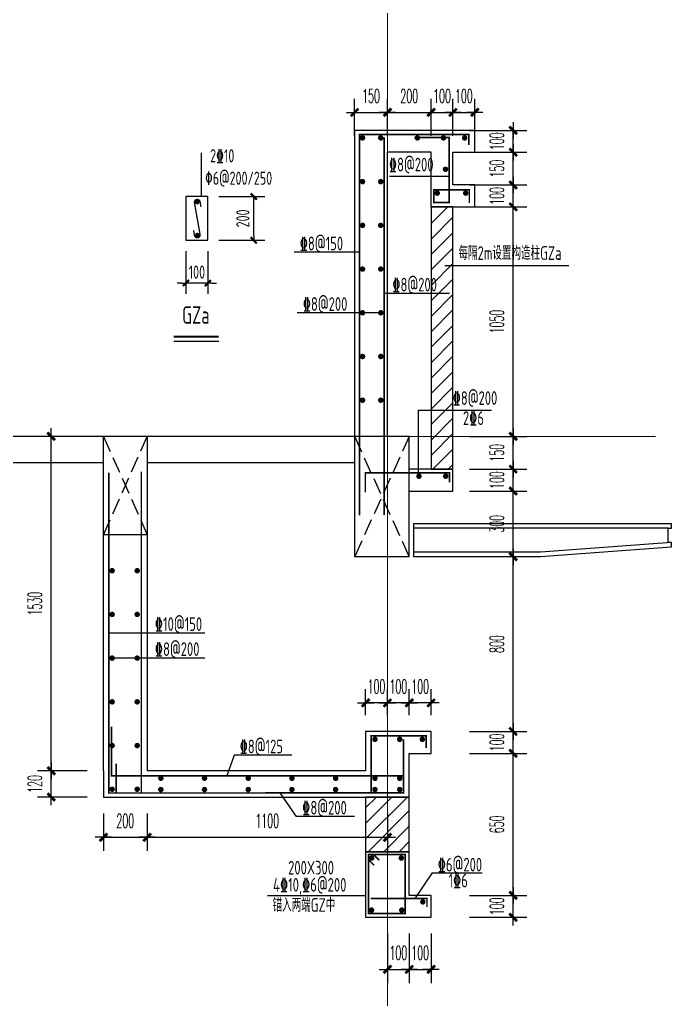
# Model space of a CAD drawing. Extents: x 169490 to 7584583, y -2399407 to 1374371.
# Drawn here: x 740965 to 743949, y 474149 to 478631 of the extents above; entities that cross this region are included whole.
import ezdxf
from ezdxf.enums import TextEntityAlignment as Align

# ---------------------------------------------------------------- set-up
doc = ezdxf.new("R2010")
doc.units = 0
doc.header["$LTSCALE"] = 100
for name, pattern in [('ACAD_ISO10W100', [18.5, 12, -3, 0.5, -3]), ('DASH', [0.35, 0.25, -0.1]), ('DIVIDE2', [15.875, 6.35, -3.175, 0, -3.175, 0, -3.175]), ('DOTE', [2.42, 2, -0.2, 0.02, -0.2])]:
    doc.linetypes.add(name, pattern=pattern)
doc.layers.get('0').update_dxf_attribs({"linetype": 'CONTINUOUS'})
doc.layers.get('DEFPOINTS').update_dxf_attribs({"linetype": 'CONTINUOUS'})
for name, color, linetype in [('10', 7, 'DIVIDE2'), ('PUB_HATCH', 8, 'CONTINUOUS'), ('S-BEAM-XRBAR', 20, 'CONTINUOUS'), ('S-DETL-LINE1', 2, 'CONTINUOUS'), ('S-DETL-RBAR', 1, 'CONTINUOUS'), ('S-DETL-TEXT', 7, 'CONTINUOUS'), ('S-SLAB-DIM', 92, 'CONTINUOUS'), ('WALL', 7, 'CONTINUOUS'), ('大样详图_文字', 60, 'CONTINUOUS'), ('尺寸标注', 3, 'CONTINUOUS'), ('立面', 73, 'CONTINUOUS')]:
    doc.layers.add(name, color=color, linetype=linetype)
doc.layers.add('DOTE', color=147, linetype='DOTE', lineweight=15)
doc.styles.add('DIM_FONT_T3', font='SIMPLEX', dxfattribs={"width": 0.494118, "bigfont": 'GBCBIG'})
doc.styles.add('TSSD_Dimension', font='Tssdeng.shx', dxfattribs={"width": 0.7, "bigfont": 'tssdchn.shx'})
doc.styles.add('TSSD_REIN', font='tssdeng.shx', dxfattribs={"width": 0.7, "bigfont": 'hztxt.shx'})
doc.dimstyles.new('DIMN100$TCH&&25', dxfattribs={"dimtxt": 63.75, "dimasz": 0.25, "dimexe": 62.5, "dimexo": 75, "dimgap": 43.125, "dimtad": 1, "dimdec": 0, "dimzin": 0, "dimdsep": 46, "dimtxsty": 'DIM_FONT_T3', "dimblk": '_DIMX', "dimcen": 0.09, "dimclrt": 7, "dimadec": 0, "dimazin": 0, "dimtfac": 1, "dimtdec": 0, "dimtix": 1, "dimtmove": 2, "dimatfit": 3, "dimldrblk": '_DIMX', "dimfxl": 10, "dimtolj": 1, "dimtzin": 0, "dimarcsym": 0})
doc.dimstyles.new('TSSD_20_100', dxfattribs={"dimtxt": 300, "dimasz": 100, "dimexe": 250, "dimexo": 250, "dimgap": 100, "dimtad": 1, "dimdec": 0, "dimlfac": 0.2, "dimzin": 0, "dimdsep": 46, "dimtxsty": 'TSSD_Dimension', "dimblk": '_TSDBK', "dimcen": 0, "dimclrt": 7, "dimadec": 0, "dimazin": 0, "dimtfac": 1, "dimtdec": 0, "dimtix": 1, "dimtmove": 2, "dimatfit": 3, "dimldrblk": '_TSDBK', "dimfxl": 1, "dimtolj": 1, "dimtzin": 0, "dimarcsym": 0})

# ---------------------------------------------------------------- blocks, each defined once
blk = doc.blocks.new('_DIMX')
blk.add_line((-150, 0), (150, 0))
at = {"const_width": 50}
blk.add_lwpolyline([(-70, -70), (70, 70)], dxfattribs=at)
blk = doc.blocks.new('*D319')
at = {"layer": 'DEFPOINTS', "color": 0, "transparency": 16777216}
for p in [(742748.8, 474524.8), (742848.8, 474524.8), (742848.8, 474286.5)]:
    blk.add_point(p, dxfattribs=at)
at = {"layer": '尺寸标注', "color": 0, "lineweight": -2, "transparency": 16777216}
for p, q in [((742748.8, 474449.8), (742748.8, 474224)), ((742848.8, 474449.8), (742848.8, 474224)), ((742748.6, 474286.5), (742748.3, 474286.5)), ((742748.8, 474286.5), (742848.8, 474286.5)), ((742849.1, 474286.5), (742849.3, 474286.5))]:
    blk.add_line(p, q, dxfattribs=at)
at = {"layer": '尺寸标注', "color": 0, "lineweight": -2, "transparency": 16777216, "xscale": 0.25, "yscale": 0.25, "zscale": 0.25}
blk.add_blockref('_DIMX', (742748.8, 474286.5), dxfattribs=at)
at = {"layer": '尺寸标注', "color": 0, "lineweight": -2, "transparency": 16777216, "xscale": 0.25, "yscale": 0.25, "zscale": 0.25, "rotation": 180}
blk.add_blockref('_DIMX', (742848.8, 474286.5), dxfattribs=at)
at = {"layer": '尺寸标注', "color": 7, "transparency": 16777216, "insert": (742798.8, 474361.5), "char_height": 63.75, "attachment_point": 5, "style": 'DIM_FONT_T3'}
blk.add_mtext('\\A1;100', dxfattribs=at)
blk = doc.blocks.new('*D320')
at = {"layer": 'DEFPOINTS', "color": 0, "transparency": 16777216}
for p in [(741548.8, 475074.7), (742648.8, 475074.7), (742648.8, 474890.5)]:
    blk.add_point(p, dxfattribs=at)
at = {"layer": '尺寸标注', "color": 0, "lineweight": -2, "transparency": 16777216}
for p, q in [((741548.8, 474999.7), (741548.8, 474828)), ((742648.8, 474999.7), (742648.8, 474828)), ((741549.1, 474890.5), (742648.6, 474890.5))]:
    blk.add_line(p, q, dxfattribs=at)
at = {"layer": '尺寸标注', "color": 0, "lineweight": -2, "transparency": 16777216, "xscale": 0.25, "yscale": 0.25, "zscale": 0.25, "rotation": 180}
blk.add_blockref('_DIMX', (741548.8, 474890.5), dxfattribs=at)
at = {"layer": '尺寸标注', "color": 0, "lineweight": -2, "transparency": 16777216, "xscale": 0.25, "yscale": 0.25, "zscale": 0.25}
blk.add_blockref('_DIMX', (742648.8, 474890.5), dxfattribs=at)
at = {"layer": '尺寸标注', "color": 7, "transparency": 16777216, "insert": (742098.8, 474965.5), "char_height": 63.75, "attachment_point": 5, "style": 'DIM_FONT_T3'}
blk.add_mtext('\\A1;1100', dxfattribs=at)
blk = doc.blocks.new('*D321')
at = {"layer": 'DEFPOINTS', "color": 0, "transparency": 16777216}
for p in [(741348.8, 475074.7), (741548.8, 475074.7), (741548.8, 474890.5)]:
    blk.add_point(p, dxfattribs=at)
at = {"layer": '尺寸标注', "color": 0, "lineweight": -2, "transparency": 16777216}
for p, q in [((741348.8, 474999.7), (741348.8, 474828)), ((741548.8, 474999.7), (741548.8, 474828)), ((741349.1, 474890.5), (741548.6, 474890.5))]:
    blk.add_line(p, q, dxfattribs=at)
at = {"layer": '尺寸标注', "color": 0, "lineweight": -2, "transparency": 16777216, "xscale": 0.25, "yscale": 0.25, "zscale": 0.25, "rotation": 180}
blk.add_blockref('_DIMX', (741348.8, 474890.5), dxfattribs=at)
at = {"layer": '尺寸标注', "color": 0, "lineweight": -2, "transparency": 16777216, "xscale": 0.25, "yscale": 0.25, "zscale": 0.25}
blk.add_blockref('_DIMX', (741548.8, 474890.5), dxfattribs=at)
at = {"layer": '尺寸标注', "color": 7, "transparency": 16777216, "insert": (741448.8, 474965.5), "char_height": 63.75, "attachment_point": 5, "style": 'DIM_FONT_T3'}
blk.add_mtext('\\A1;200', dxfattribs=at)
blk = doc.blocks.new('*D322')
at = {"layer": 'DEFPOINTS', "color": 0, "transparency": 16777216}
for p in [(741110, 475194.7), (741348.8, 475194.7), (741348.8, 475074.7)]:
    blk.add_point(p, dxfattribs=at)
at = {"layer": '尺寸标注', "color": 0, "lineweight": -2, "transparency": 16777216}
for p, q in [((741273.8, 475194.7), (741047.5, 475194.7)), ((741110, 475195), (741110, 475195.2)), ((741110, 475074.7), (741110, 475194.7)), ((741273.8, 475074.7), (741047.5, 475074.7)), ((741110, 475074.5), (741110, 475074.2))]:
    blk.add_line(p, q, dxfattribs=at)
at = {"layer": '尺寸标注', "color": 0, "lineweight": -2, "transparency": 16777216, "xscale": 0.25, "yscale": 0.25, "zscale": 0.25}
for p, rotation in [((741110, 475194.7), 270), ((741110, 475074.7), 90)]:
    blk.add_blockref('_DIMX', p, dxfattribs=dict(at, rotation=rotation))
at = {"layer": '尺寸标注', "color": 7, "transparency": 16777216, "insert": (741035, 475134.7), "char_height": 63.75, "attachment_point": 5, "rotation": 90, "style": 'DIM_FONT_T3'}
blk.add_mtext('\\A1;120', dxfattribs=at)
blk = doc.blocks.new('*D323')
at = {"layer": 'DEFPOINTS', "color": 0, "transparency": 16777216}
for p in [(742948.8, 478124.8), (743224.4, 478124.8), (742948.8, 478024.8)]:
    blk.add_point(p, dxfattribs=at)
at = {"layer": '尺寸标注', "color": 0, "lineweight": -2, "transparency": 16777216}
for p, q in [((743023.8, 478124.8), (743286.9, 478124.8)), ((743224.4, 478125), (743224.4, 478125.3)), ((743224.4, 478024.8), (743224.4, 478124.8)), ((743023.8, 478024.8), (743286.9, 478024.8)), ((743224.4, 478024.5), (743224.4, 478024.3))]:
    blk.add_line(p, q, dxfattribs=at)
at = {"layer": '尺寸标注', "color": 0, "lineweight": -2, "transparency": 16777216, "xscale": 0.25, "yscale": 0.25, "zscale": 0.25}
for p, rotation in [((743224.4, 478124.8), 270), ((743224.4, 478024.8), 90)]:
    blk.add_blockref('_DIMX', p, dxfattribs=dict(at, rotation=rotation))
at = {"layer": '尺寸标注', "color": 7, "transparency": 16777216, "insert": (743149.4, 478074.8), "char_height": 63.75, "attachment_point": 5, "rotation": 90, "style": 'DIM_FONT_T3'}
blk.add_mtext('\\A1;100', dxfattribs=at)
blk = doc.blocks.new('*D324')
at = {"layer": 'DEFPOINTS', "color": 0, "transparency": 16777216}
for p in [(742948.8, 478024.8), (743224.4, 478024.8), (742948.8, 477874.8)]:
    blk.add_point(p, dxfattribs=at)
at = {"layer": '尺寸标注', "color": 0, "lineweight": -2, "transparency": 16777216}
for p, q in [((743023.8, 478024.8), (743286.9, 478024.8)), ((743224.4, 478025), (743224.4, 478025.3)), ((743224.4, 477874.8), (743224.4, 478024.8)), ((743023.8, 477874.8), (743286.9, 477874.8)), ((743224.4, 477874.5), (743224.4, 477874.3))]:
    blk.add_line(p, q, dxfattribs=at)
at = {"layer": '尺寸标注', "color": 0, "lineweight": -2, "transparency": 16777216, "xscale": 0.25, "yscale": 0.25, "zscale": 0.25}
for p, rotation in [((743224.4, 478024.8), 270), ((743224.4, 477874.8), 90)]:
    blk.add_blockref('_DIMX', p, dxfattribs=dict(at, rotation=rotation))
at = {"layer": '尺寸标注', "color": 7, "transparency": 16777216, "insert": (743149.4, 477949.8), "char_height": 63.75, "attachment_point": 5, "rotation": 90, "style": 'DIM_FONT_T3'}
blk.add_mtext('\\A1;150', dxfattribs=at)
blk = doc.blocks.new('*D325')
at = {"layer": 'DEFPOINTS', "color": 0, "transparency": 16777216}
for p in [(742948.8, 477874.8), (743224.4, 477874.8), (742948.8, 477774.8)]:
    blk.add_point(p, dxfattribs=at)
at = {"layer": '尺寸标注', "color": 0, "lineweight": -2, "transparency": 16777216}
for p, q in [((743023.8, 477874.8), (743286.9, 477874.8)), ((743224.4, 477875), (743224.4, 477875.3)), ((743224.4, 477774.8), (743224.4, 477874.8)), ((743023.8, 477774.8), (743286.9, 477774.8)), ((743224.4, 477774.5), (743224.4, 477774.3))]:
    blk.add_line(p, q, dxfattribs=at)
at = {"layer": '尺寸标注', "color": 0, "lineweight": -2, "transparency": 16777216, "xscale": 0.25, "yscale": 0.25, "zscale": 0.25}
for p, rotation in [((743224.4, 477874.8), 270), ((743224.4, 477774.8), 90)]:
    blk.add_blockref('_DIMX', p, dxfattribs=dict(at, rotation=rotation))
at = {"layer": '尺寸标注', "color": 7, "transparency": 16777216, "insert": (743149.4, 477824.8), "char_height": 63.75, "attachment_point": 5, "rotation": 90, "style": 'DIM_FONT_T3'}
blk.add_mtext('\\A1;100', dxfattribs=at)
blk = doc.blocks.new('*D326')
at = {"layer": 'DEFPOINTS', "color": 0, "transparency": 16777216}
for p in [(742948.8, 477774.8), (743224.4, 477774.8), (742948.8, 476724.8)]:
    blk.add_point(p, dxfattribs=at)
at = {"layer": '尺寸标注', "color": 0, "lineweight": -2, "transparency": 16777216}
for p, q in [((743023.8, 477774.8), (743286.9, 477774.8)), ((743224.4, 476725), (743224.4, 477774.5)), ((743023.8, 476724.8), (743286.9, 476724.8))]:
    blk.add_line(p, q, dxfattribs=at)
at = {"layer": '尺寸标注', "color": 0, "lineweight": -2, "transparency": 16777216, "xscale": 0.25, "yscale": 0.25, "zscale": 0.25}
for p, rotation in [((743224.4, 477774.8), 90), ((743224.4, 476724.8), 270)]:
    blk.add_blockref('_DIMX', p, dxfattribs=dict(at, rotation=rotation))
at = {"layer": '尺寸标注', "color": 7, "transparency": 16777216, "insert": (743149.4, 477249.8), "char_height": 63.75, "attachment_point": 5, "rotation": 90, "style": 'DIM_FONT_T3'}
blk.add_mtext('\\A1;1050', dxfattribs=at)
blk = doc.blocks.new('*D327')
at = {"layer": 'DEFPOINTS', "color": 0, "transparency": 16777216}
for p in [(742948.8, 476724.8), (743224.4, 476724.8), (742948.8, 476574.8)]:
    blk.add_point(p, dxfattribs=at)
at = {"layer": '尺寸标注', "color": 0, "lineweight": -2, "transparency": 16777216}
for p, q in [((743023.8, 476724.8), (743286.9, 476724.8)), ((743224.4, 476725), (743224.4, 476725.3)), ((743224.4, 476574.8), (743224.4, 476724.8)), ((743023.8, 476574.8), (743286.9, 476574.8)), ((743224.4, 476574.5), (743224.4, 476574.3))]:
    blk.add_line(p, q, dxfattribs=at)
at = {"layer": '尺寸标注', "color": 0, "lineweight": -2, "transparency": 16777216, "xscale": 0.25, "yscale": 0.25, "zscale": 0.25}
for p, rotation in [((743224.4, 476724.8), 270), ((743224.4, 476574.8), 90)]:
    blk.add_blockref('_DIMX', p, dxfattribs=dict(at, rotation=rotation))
at = {"layer": '尺寸标注', "color": 7, "transparency": 16777216, "insert": (743149.4, 476649.8), "char_height": 63.75, "attachment_point": 5, "rotation": 90, "style": 'DIM_FONT_T3'}
blk.add_mtext('\\A1;150', dxfattribs=at)
blk = doc.blocks.new('*D328')
at = {"layer": 'DEFPOINTS', "color": 0, "transparency": 16777216}
for p in [(742948.8, 476174.8), (743224.4, 476174.8), (742948.8, 475374.7)]:
    blk.add_point(p, dxfattribs=at)
at = {"layer": '尺寸标注', "color": 0, "lineweight": -2, "transparency": 16777216}
for p, q in [((743023.8, 476174.8), (743286.9, 476174.8)), ((743224.4, 475375), (743224.4, 476174.5)), ((743023.8, 475374.7), (743286.9, 475374.7))]:
    blk.add_line(p, q, dxfattribs=at)
at = {"layer": '尺寸标注', "color": 0, "lineweight": -2, "transparency": 16777216, "xscale": 0.25, "yscale": 0.25, "zscale": 0.25}
for p, rotation in [((743224.4, 476174.8), 90), ((743224.4, 475374.7), 270)]:
    blk.add_blockref('_DIMX', p, dxfattribs=dict(at, rotation=rotation))
at = {"layer": '尺寸标注', "color": 7, "transparency": 16777216, "insert": (743149.4, 475774.7), "char_height": 63.75, "attachment_point": 5, "rotation": 90, "style": 'DIM_FONT_T3'}
blk.add_mtext('\\A1;800', dxfattribs=at)
blk = doc.blocks.new('*D329')
at = {"layer": 'DEFPOINTS', "color": 0, "transparency": 16777216}
for p in [(742948.8, 475374.7), (743224.4, 475374.7), (742948.8, 475274.7)]:
    blk.add_point(p, dxfattribs=at)
at = {"layer": '尺寸标注', "color": 0, "lineweight": -2, "transparency": 16777216}
for p, q in [((743023.8, 475374.7), (743286.9, 475374.7)), ((743224.4, 475375), (743224.4, 475375.2)), ((743224.4, 475274.7), (743224.4, 475374.7)), ((743023.8, 475274.7), (743286.9, 475274.7)), ((743224.4, 475274.5), (743224.4, 475274.2))]:
    blk.add_line(p, q, dxfattribs=at)
at = {"layer": '尺寸标注', "color": 0, "lineweight": -2, "transparency": 16777216, "xscale": 0.25, "yscale": 0.25, "zscale": 0.25}
for p, rotation in [((743224.4, 475374.7), 270), ((743224.4, 475274.7), 90)]:
    blk.add_blockref('_DIMX', p, dxfattribs=dict(at, rotation=rotation))
at = {"layer": '尺寸标注', "color": 7, "transparency": 16777216, "insert": (743149.4, 475324.7), "char_height": 63.75, "attachment_point": 5, "rotation": 90, "style": 'DIM_FONT_T3'}
blk.add_mtext('\\A1;100', dxfattribs=at)
blk = doc.blocks.new('*D330')
at = {"layer": 'DEFPOINTS', "color": 0, "transparency": 16777216}
for p in [(742948.8, 475274.7), (743224.4, 475274.7), (742948.8, 474624.8)]:
    blk.add_point(p, dxfattribs=at)
at = {"layer": '尺寸标注', "color": 0, "lineweight": -2, "transparency": 16777216}
for p, q in [((743023.8, 475274.7), (743286.9, 475274.7)), ((743224.4, 474625), (743224.4, 475274.5)), ((743023.8, 474624.8), (743286.9, 474624.8))]:
    blk.add_line(p, q, dxfattribs=at)
at = {"layer": '尺寸标注', "color": 0, "lineweight": -2, "transparency": 16777216, "xscale": 0.25, "yscale": 0.25, "zscale": 0.25}
for p, rotation in [((743224.4, 475274.7), 90), ((743224.4, 474624.8), 270)]:
    blk.add_blockref('_DIMX', p, dxfattribs=dict(at, rotation=rotation))
at = {"layer": '尺寸标注', "color": 7, "transparency": 16777216, "insert": (743149.4, 474949.7), "char_height": 63.75, "attachment_point": 5, "rotation": 90, "style": 'DIM_FONT_T3'}
blk.add_mtext('\\A1;650', dxfattribs=at)
blk = doc.blocks.new('*D331')
at = {"layer": 'DEFPOINTS', "color": 0, "transparency": 16777216}
for p in [(742948.8, 474624.8), (743224.4, 474624.8), (742948.8, 474524.8)]:
    blk.add_point(p, dxfattribs=at)
at = {"layer": '尺寸标注', "color": 0, "lineweight": -2, "transparency": 16777216}
for p, q in [((743023.8, 474624.8), (743286.9, 474624.8)), ((743224.4, 474625), (743224.4, 474625.3)), ((743224.4, 474524.8), (743224.4, 474624.8)), ((743023.8, 474524.8), (743286.9, 474524.8)), ((743224.4, 474524.5), (743224.4, 474524.3))]:
    blk.add_line(p, q, dxfattribs=at)
at = {"layer": '尺寸标注', "color": 0, "lineweight": -2, "transparency": 16777216, "xscale": 0.25, "yscale": 0.25, "zscale": 0.25}
for p, rotation in [((743224.4, 474624.8), 270), ((743224.4, 474524.8), 90)]:
    blk.add_blockref('_DIMX', p, dxfattribs=dict(at, rotation=rotation))
at = {"layer": '尺寸标注', "color": 7, "transparency": 16777216, "insert": (743149.4, 474574.8), "char_height": 63.75, "attachment_point": 5, "rotation": 90, "style": 'DIM_FONT_T3'}
blk.add_mtext('\\A1;100', dxfattribs=at)
blk = doc.blocks.new('*D332')
at = {"layer": 'DEFPOINTS', "color": 0, "transparency": 16777216}
for p in [(742848.8, 478206.9), (742648.8, 478024.8), (742848.8, 478024.8)]:
    blk.add_point(p, dxfattribs=at)
at = {"layer": '尺寸标注', "color": 0, "lineweight": -2, "transparency": 16777216}
for p, q in [((742648.8, 478099.8), (742648.8, 478269.4)), ((742848.8, 478099.8), (742848.8, 478269.4)), ((742649.1, 478206.9), (742848.6, 478206.9))]:
    blk.add_line(p, q, dxfattribs=at)
at = {"layer": '尺寸标注', "color": 0, "lineweight": -2, "transparency": 16777216, "xscale": 0.25, "yscale": 0.25, "zscale": 0.25, "rotation": 180}
blk.add_blockref('_DIMX', (742648.8, 478206.9), dxfattribs=at)
at = {"layer": '尺寸标注', "color": 0, "lineweight": -2, "transparency": 16777216, "xscale": 0.25, "yscale": 0.25, "zscale": 0.25}
blk.add_blockref('_DIMX', (742848.8, 478206.9), dxfattribs=at)
at = {"layer": '尺寸标注', "color": 7, "transparency": 16777216, "insert": (742748.8, 478281.9), "char_height": 63.75, "attachment_point": 5, "style": 'DIM_FONT_T3'}
blk.add_mtext('\\A1;200', dxfattribs=at)
blk = doc.blocks.new('*D538')
at = {"layer": 'DEFPOINTS', "color": 0, "transparency": 16777216}
for p in [(741110, 476724.8), (741348.8, 476724.8), (741348.8, 475194.7)]:
    blk.add_point(p, dxfattribs=at)
at = {"layer": '尺寸标注', "color": 0, "lineweight": -2, "transparency": 16777216}
for p, q in [((741273.8, 476724.8), (741047.5, 476724.8)), ((741110, 475195), (741110, 476724.5)), ((741273.8, 475194.7), (741047.5, 475194.7))]:
    blk.add_line(p, q, dxfattribs=at)
at = {"layer": '尺寸标注', "color": 0, "lineweight": -2, "transparency": 16777216, "xscale": 0.25, "yscale": 0.25, "zscale": 0.25}
for p, rotation in [((741110, 476724.8), 90), ((741110, 475194.7), 270)]:
    blk.add_blockref('_DIMX', p, dxfattribs=dict(at, rotation=rotation))
at = {"layer": '尺寸标注', "color": 7, "transparency": 16777216, "insert": (741035, 475959.7), "char_height": 63.75, "attachment_point": 5, "rotation": 90, "style": 'DIM_FONT_T3'}
blk.add_mtext('\\A1;1530', dxfattribs=at)
blk = doc.blocks.new('*D540')
at = {"layer": 'DEFPOINTS', "color": 0, "transparency": 16777216}
for p in [(742948.8, 476474.8), (743224.4, 476474.8), (742948.8, 476174.8)]:
    blk.add_point(p, dxfattribs=at)
at = {"layer": '尺寸标注', "color": 0, "lineweight": -2, "transparency": 16777216}
for p, q in [((743023.8, 476474.8), (743286.9, 476474.8)), ((743224.4, 476175), (743224.4, 476474.5)), ((743023.8, 476174.8), (743286.9, 476174.8))]:
    blk.add_line(p, q, dxfattribs=at)
at = {"layer": '尺寸标注', "color": 0, "lineweight": -2, "transparency": 16777216, "xscale": 0.25, "yscale": 0.25, "zscale": 0.25}
for p, rotation in [((743224.4, 476474.8), 90), ((743224.4, 476174.8), 270)]:
    blk.add_blockref('_DIMX', p, dxfattribs=dict(at, rotation=rotation))
at = {"layer": '尺寸标注', "color": 7, "transparency": 16777216, "insert": (743149.4, 476324.8), "char_height": 63.75, "attachment_point": 5, "rotation": 90, "style": 'DIM_FONT_T3'}
blk.add_mtext('\\A1;300', dxfattribs=at)
blk = doc.blocks.new('*D541')
at = {"layer": 'DEFPOINTS', "color": 0, "transparency": 16777216}
for p in [(742948.8, 476574.8), (743224.4, 476574.8), (742948.8, 476474.8)]:
    blk.add_point(p, dxfattribs=at)
at = {"layer": '尺寸标注', "color": 0, "lineweight": -2, "transparency": 16777216}
for p, q in [((743023.8, 476574.8), (743286.9, 476574.8)), ((743224.4, 476575), (743224.4, 476575.3)), ((743224.4, 476474.8), (743224.4, 476574.8)), ((743023.8, 476474.8), (743286.9, 476474.8)), ((743224.4, 476474.5), (743224.4, 476474.3))]:
    blk.add_line(p, q, dxfattribs=at)
at = {"layer": '尺寸标注', "color": 0, "lineweight": -2, "transparency": 16777216, "xscale": 0.25, "yscale": 0.25, "zscale": 0.25}
for p, rotation in [((743224.4, 476574.8), 270), ((743224.4, 476474.8), 90)]:
    blk.add_blockref('_DIMX', p, dxfattribs=dict(at, rotation=rotation))
at = {"layer": '尺寸标注', "color": 7, "transparency": 16777216, "insert": (743149.4, 476524.8), "char_height": 63.75, "attachment_point": 5, "rotation": 90, "style": 'DIM_FONT_T3'}
blk.add_mtext('\\A1;100', dxfattribs=at)
blk = doc.blocks.new('*D542')
at = {"layer": 'DEFPOINTS', "color": 0, "transparency": 16777216}
for p in [(742648.8, 478206.9), (742498.8, 478024.8), (742648.8, 478024.8)]:
    blk.add_point(p, dxfattribs=at)
at = {"layer": '尺寸标注', "color": 0, "lineweight": -2, "transparency": 16777216}
for p, q in [((742498.8, 478099.8), (742498.8, 478269.4)), ((742648.8, 478099.8), (742648.8, 478269.4)), ((742498.6, 478206.9), (742498.3, 478206.9)), ((742498.8, 478206.9), (742648.8, 478206.9)), ((742649.1, 478206.9), (742649.3, 478206.9))]:
    blk.add_line(p, q, dxfattribs=at)
at = {"layer": '尺寸标注', "color": 0, "lineweight": -2, "transparency": 16777216, "xscale": 0.25, "yscale": 0.25, "zscale": 0.25}
blk.add_blockref('_DIMX', (742498.8, 478206.9), dxfattribs=at)
at = {"layer": '尺寸标注', "color": 0, "lineweight": -2, "transparency": 16777216, "xscale": 0.25, "yscale": 0.25, "zscale": 0.25, "rotation": 180}
blk.add_blockref('_DIMX', (742648.8, 478206.9), dxfattribs=at)
at = {"layer": '尺寸标注', "color": 7, "transparency": 16777216, "insert": (742573.8, 478281.9), "char_height": 63.75, "attachment_point": 5, "style": 'DIM_FONT_T3'}
blk.add_mtext('\\A1;150', dxfattribs=at)
blk = doc.blocks.new('*D543')
at = {"layer": 'DEFPOINTS', "color": 0, "transparency": 16777216}
for p in [(742948.8, 478206.9), (742848.8, 478024.8), (742948.8, 478024.8)]:
    blk.add_point(p, dxfattribs=at)
at = {"layer": '尺寸标注', "color": 0, "lineweight": -2, "transparency": 16777216}
for p, q in [((742848.8, 478099.8), (742848.8, 478269.4)), ((742948.8, 478099.8), (742948.8, 478269.4)), ((742848.6, 478206.9), (742848.3, 478206.9)), ((742848.8, 478206.9), (742948.8, 478206.9)), ((742949.1, 478206.9), (742949.3, 478206.9))]:
    blk.add_line(p, q, dxfattribs=at)
at = {"layer": '尺寸标注', "color": 0, "lineweight": -2, "transparency": 16777216, "xscale": 0.25, "yscale": 0.25, "zscale": 0.25}
blk.add_blockref('_DIMX', (742848.8, 478206.9), dxfattribs=at)
at = {"layer": '尺寸标注', "color": 0, "lineweight": -2, "transparency": 16777216, "xscale": 0.25, "yscale": 0.25, "zscale": 0.25, "rotation": 180}
blk.add_blockref('_DIMX', (742948.8, 478206.9), dxfattribs=at)
at = {"layer": '尺寸标注', "color": 7, "transparency": 16777216, "insert": (742898.8, 478281.9), "char_height": 63.75, "attachment_point": 5, "style": 'DIM_FONT_T3'}
blk.add_mtext('\\A1;100', dxfattribs=at)
blk = doc.blocks.new('*D544')
at = {"layer": 'DEFPOINTS', "color": 0, "transparency": 16777216}
for p in [(743048.8, 478206.9), (742948.8, 478024.8), (743048.8, 478024.8)]:
    blk.add_point(p, dxfattribs=at)
at = {"layer": '尺寸标注', "color": 0, "lineweight": -2, "transparency": 16777216}
for p, q in [((742948.8, 478099.8), (742948.8, 478269.4)), ((743048.8, 478099.8), (743048.8, 478269.4)), ((742948.6, 478206.9), (742948.3, 478206.9)), ((742948.8, 478206.9), (743048.8, 478206.9)), ((743049.1, 478206.9), (743049.3, 478206.9))]:
    blk.add_line(p, q, dxfattribs=at)
at = {"layer": '尺寸标注', "color": 0, "lineweight": -2, "transparency": 16777216, "xscale": 0.25, "yscale": 0.25, "zscale": 0.25}
blk.add_blockref('_DIMX', (742948.8, 478206.9), dxfattribs=at)
at = {"layer": '尺寸标注', "color": 0, "lineweight": -2, "transparency": 16777216, "xscale": 0.25, "yscale": 0.25, "zscale": 0.25, "rotation": 180}
blk.add_blockref('_DIMX', (743048.8, 478206.9), dxfattribs=at)
at = {"layer": '尺寸标注', "color": 7, "transparency": 16777216, "insert": (742998.8, 478281.9), "char_height": 63.75, "attachment_point": 5, "style": 'DIM_FONT_T3'}
blk.add_mtext('\\A1;100', dxfattribs=at)
blk = doc.blocks.new('*D547')
at = {"layer": 'DEFPOINTS', "color": 0, "transparency": 16777216}
for p in [(742748.8, 475505.7), (742748.8, 475374.7), (742848.8, 475374.7)]:
    blk.add_point(p, dxfattribs=at)
at = {"layer": '尺寸标注', "color": 0, "lineweight": -2, "transparency": 16777216}
for p, q in [((742748.8, 475449.7), (742748.8, 475568.2)), ((742848.8, 475449.7), (742848.8, 475568.2)), ((742748.6, 475505.7), (742748.3, 475505.7)), ((742848.8, 475505.7), (742748.8, 475505.7)), ((742849.1, 475505.7), (742849.3, 475505.7))]:
    blk.add_line(p, q, dxfattribs=at)
at = {"layer": '尺寸标注', "color": 0, "lineweight": -2, "transparency": 16777216, "xscale": 0.25, "yscale": 0.25, "zscale": 0.25}
blk.add_blockref('_DIMX', (742748.8, 475505.7), dxfattribs=at)
at = {"layer": '尺寸标注', "color": 0, "lineweight": -2, "transparency": 16777216, "xscale": 0.25, "yscale": 0.25, "zscale": 0.25, "rotation": 180}
blk.add_blockref('_DIMX', (742848.8, 475505.7), dxfattribs=at)
at = {"layer": '尺寸标注', "color": 7, "transparency": 16777216, "insert": (742798.8, 475580.7), "char_height": 63.75, "attachment_point": 5, "style": 'DIM_FONT_T3'}
blk.add_mtext('\\A1;100', dxfattribs=at)
blk = doc.blocks.new('*D548')
at = {"layer": 'DEFPOINTS', "color": 0, "transparency": 16777216}
for p in [(742548.8, 475505.7), (742548.8, 475374.7), (742648.8, 475374.7)]:
    blk.add_point(p, dxfattribs=at)
at = {"layer": '尺寸标注', "color": 0, "lineweight": -2, "transparency": 16777216}
for p, q in [((742548.8, 475449.7), (742548.8, 475568.2)), ((742648.8, 475449.7), (742648.8, 475568.2)), ((742548.6, 475505.7), (742548.3, 475505.7)), ((742648.8, 475505.7), (742548.8, 475505.7)), ((742649.1, 475505.7), (742649.3, 475505.7))]:
    blk.add_line(p, q, dxfattribs=at)
at = {"layer": '尺寸标注', "color": 0, "lineweight": -2, "transparency": 16777216, "xscale": 0.25, "yscale": 0.25, "zscale": 0.25}
blk.add_blockref('_DIMX', (742548.8, 475505.7), dxfattribs=at)
at = {"layer": '尺寸标注', "color": 0, "lineweight": -2, "transparency": 16777216, "xscale": 0.25, "yscale": 0.25, "zscale": 0.25, "rotation": 180}
blk.add_blockref('_DIMX', (742648.8, 475505.7), dxfattribs=at)
at = {"layer": '尺寸标注', "color": 7, "transparency": 16777216, "insert": (742598.8, 475580.7), "char_height": 63.75, "attachment_point": 5, "style": 'DIM_FONT_T3'}
blk.add_mtext('\\A1;100', dxfattribs=at)
blk = doc.blocks.new('*D549')
at = {"layer": 'DEFPOINTS', "color": 0, "transparency": 16777216}
for p in [(742648.8, 475505.7), (742648.8, 475374.7), (742748.8, 475374.7)]:
    blk.add_point(p, dxfattribs=at)
at = {"layer": '尺寸标注', "color": 0, "lineweight": -2, "transparency": 16777216}
for p, q in [((742648.8, 475449.7), (742648.8, 475568.2)), ((742748.8, 475449.7), (742748.8, 475568.2)), ((742648.6, 475505.7), (742648.3, 475505.7)), ((742748.8, 475505.7), (742648.8, 475505.7)), ((742749.1, 475505.7), (742749.3, 475505.7))]:
    blk.add_line(p, q, dxfattribs=at)
at = {"layer": '尺寸标注', "color": 0, "lineweight": -2, "transparency": 16777216, "xscale": 0.25, "yscale": 0.25, "zscale": 0.25}
blk.add_blockref('_DIMX', (742648.8, 475505.7), dxfattribs=at)
at = {"layer": '尺寸标注', "color": 0, "lineweight": -2, "transparency": 16777216, "xscale": 0.25, "yscale": 0.25, "zscale": 0.25, "rotation": 180}
blk.add_blockref('_DIMX', (742748.8, 475505.7), dxfattribs=at)
at = {"layer": '尺寸标注', "color": 7, "transparency": 16777216, "insert": (742698.8, 475580.7), "char_height": 63.75, "attachment_point": 5, "style": 'DIM_FONT_T3'}
blk.add_mtext('\\A1;100', dxfattribs=at)
blk = doc.blocks.new('*D550')
at = {"layer": 'DEFPOINTS', "color": 0, "transparency": 16777216}
for p in [(742648.8, 474524.8), (742748.8, 474524.8), (742748.8, 474286.5)]:
    blk.add_point(p, dxfattribs=at)
at = {"layer": '尺寸标注', "color": 0, "lineweight": -2, "transparency": 16777216}
for p, q in [((742648.8, 474449.8), (742648.8, 474224)), ((742748.8, 474449.8), (742748.8, 474224)), ((742648.6, 474286.5), (742648.3, 474286.5)), ((742648.8, 474286.5), (742748.8, 474286.5)), ((742749.1, 474286.5), (742749.3, 474286.5))]:
    blk.add_line(p, q, dxfattribs=at)
at = {"layer": '尺寸标注', "color": 0, "lineweight": -2, "transparency": 16777216, "xscale": 0.25, "yscale": 0.25, "zscale": 0.25}
blk.add_blockref('_DIMX', (742648.8, 474286.5), dxfattribs=at)
at = {"layer": '尺寸标注', "color": 0, "lineweight": -2, "transparency": 16777216, "xscale": 0.25, "yscale": 0.25, "zscale": 0.25, "rotation": 180}
blk.add_blockref('_DIMX', (742748.8, 474286.5), dxfattribs=at)
at = {"layer": '尺寸标注', "color": 7, "transparency": 16777216, "insert": (742698.8, 474361.5), "char_height": 63.75, "attachment_point": 5, "style": 'DIM_FONT_T3'}
blk.add_mtext('\\A1;100', dxfattribs=at)
blk = doc.blocks.new('gghhhh')
at = {"layer": 'S-DETL-RBAR', "const_width": 7.5}
blk.add_lwpolyline([(5811284.9, -2287289.6), (5811452.4, -2287289.6), (5811452.4, -2287559.4), (5811284.9, -2287559.4)], close=True, dxfattribs=at)
at = {"layer": 'S-DETL-RBAR', "const_width": 12.5}
for points in [[(5811293.2, -2287305.4, 1), (5811305.7, -2287305.4, 1)], [(5811428.8, -2287305.4, 1), (5811441.3, -2287305.4, 1)], [(5811527.3, -2287505.9, 1), (5811539.8, -2287505.9, 1)], [(5811292.7, -2287543.4, 1), (5811305.2, -2287543.4, 1)], [(5811430.9, -2287543.4, 1), (5811443.4, -2287543.4, 1)]]:
    blk.add_lwpolyline(points, format="xyb", close=True, dxfattribs=at)
at = {"layer": 'S-DETL-RBAR', "const_width": 7.5}
for points in [[(5811333.8, -2287315.6), (5811307.9, -2287289.6)], [(5811284.9, -2287312.6), (5811310.9, -2287338.6)], [(5811552.7, -2287529.3), (5811552.7, -2287490.4), (5811295.3, -2287490.4)]]:
    blk.add_lwpolyline(points, dxfattribs=at)
at = {"layer": 'S-DETL-TEXT'}
for p, q in [((5811575.7, -2287372.9), (5811497.1, -2287490.4)), ((5811575.7, -2287372.9), (5811805, -2287372.9)), ((5810822.9, -2287476.9), (5811220.6, -2287476.9)), ((5810822.9, -2287476.9), (5811271.5, -2287476.9))]:
    blk.add_line(p, q, dxfattribs=at)
at = {"layer": 'S-DETL-TEXT', "style": 'TSSD_REIN', "width": 0.7}
for s, p in [('%%1326@200', (5811601.9, -2287366.6, 3.7)), ('200X300', (5810917, -2287380.5, 3.7)), ('4%%13210,%%1326@200', (5810848.2, -2287458.9, 3.7)), ('1%%1326', (5811651.2, -2287439.4, 3.7)), ('锚入两端GZ中', (5810845.6, -2287551.2))]:
    blk.add_text(s, height=62.5, dxfattribs=at).set_placement(p)
blk = doc.blocks.new('_TSDBK')
blk.add_line((-1, 0), (0, 0))
at = {"const_width": 0.5}
blk.add_lwpolyline([(-0.7, -0.7), (0.7, 0.7)], dxfattribs=at)
blk = doc.blocks.new('*D3975')
at = {"layer": 'DEFPOINTS', "color": 0, "transparency": 16777216}
for p in [(2763500, 740316), (2764551, 740316), (2763500, 739316)]:
    blk.add_point(p, dxfattribs=at)
at = {"layer": 'S-SLAB-DIM', "color": 0, "lineweight": -2, "transparency": 16777216}
for p, q in [((2763750, 740316), (2764801, 740316)), ((2764551, 739416), (2764551, 740216)), ((2763750, 739316), (2764801, 739316))]:
    blk.add_line(p, q, dxfattribs=at)
at = {"layer": 'S-SLAB-DIM', "color": 0, "lineweight": -2, "transparency": 16777216, "xscale": 100, "yscale": 100, "zscale": 100}
for p, rotation in [((2764551, 740316), 90), ((2764551, 739316), 270)]:
    blk.add_blockref('_TSDBK', p, dxfattribs=dict(at, rotation=rotation))
at = {"layer": 'S-SLAB-DIM', "color": 7, "transparency": 16777216, "insert": (2764301, 739816), "char_height": 300, "attachment_point": 5, "rotation": 90, "style": 'TSSD_Dimension'}
blk.add_mtext('\\A1;200', dxfattribs=at)
blk = doc.blocks.new('*D3976')
at = {"layer": 'DEFPOINTS', "color": 0, "transparency": 16777216}
for p in [(2763000, 739316), (2763500, 739316), (2763000, 738338)]:
    blk.add_point(p, dxfattribs=at)
at = {"layer": 'S-SLAB-DIM', "color": 0, "lineweight": -2, "transparency": 16777216}
for p, q in [((2763000, 739066), (2763000, 738088)), ((2763500, 739066), (2763500, 738088)), ((2762900, 738338), (2762800, 738338)), ((2763500, 738338), (2763000, 738338)), ((2763600, 738338), (2763700, 738338))]:
    blk.add_line(p, q, dxfattribs=at)
at = {"layer": 'S-SLAB-DIM', "color": 0, "lineweight": -2, "transparency": 16777216, "xscale": 100, "yscale": 100, "zscale": 100}
blk.add_blockref('_TSDBK', (2763000, 738338), dxfattribs=at)
at = {"layer": 'S-SLAB-DIM', "color": 0, "lineweight": -2, "transparency": 16777216, "xscale": 100, "yscale": 100, "zscale": 100, "rotation": 180}
blk.add_blockref('_TSDBK', (2763500, 738338), dxfattribs=at)
at = {"layer": 'S-SLAB-DIM', "color": 7, "transparency": 16777216, "insert": (2763250, 738588), "char_height": 300, "attachment_point": 5, "style": 'TSSD_Dimension'}
blk.add_mtext('\\A1;100', dxfattribs=at)
blk = doc.blocks.new('BW-3345082', base_point=(2762717.9, 737011.7, 0))
at = {"layer": 'S-BEAM-XRBAR', "const_width": 30}
blk.add_lwpolyline([(2763172.5, 739546), (2763193.4, 739427.8, 0.9998467), (2763321.4, 739450.4), (2763193.4, 740175.2, -1.0001533), (2763321.4, 740197.8), (2763342.3, 740079.6)], format="xyb", dxfattribs=at)
at = {"layer": 'S-BEAM-XRBAR', "const_width": 50}
for points in [[(2763232.4, 740186.5, 1), (2763282.4, 740186.5, 1)], [(2763232.4, 739439.1, 1), (2763282.4, 739439.1, 1)]]:
    blk.add_lwpolyline(points, format="xyb", close=True, dxfattribs=at)
at = {"layer": 'S-DETL-LINE1'}
blk.add_lwpolyline([(2763499.5, 740316.5), (2762999.5, 740316.5), (2762999.5, 739316.5), (2763499.5, 739316.5)], close=True, dxfattribs=at)
at = {"layer": 'S-DETL-TEXT'}
blk.add_line((2762717.9, 737011.7), (2763748.5, 737011.7), dxfattribs=at)
at = {"layer": 'S-DETL-TEXT', "const_width": 50}
blk.add_lwpolyline([(2762717.9, 737111.7), (2763748.5, 737111.7)], dxfattribs=at)
at = {"layer": '大样详图_文字'}
blk.add_lwpolyline([(2763358, 740316.5), (2763358, 741314.4)], dxfattribs=at)
at = {"layer": 'S-DETL-TEXT', "style": 'TSSD_REIN', "width": 0.7}
blk.add_text('GZa', height=400, dxfattribs=at).set_placement((2763225.5, 737286.7), align=Align.BOTTOM_CENTER)
at = {"layer": '大样详图_文字', "style": 'TSSD_REIN', "width": 0.7}
blk.add_text('2%%13210', height=300, dxfattribs=at).set_placement((2764107.1, 741009.4), align=Align.BOTTOM_RIGHT)
blk.add_text('%%1306@200/250', height=300, dxfattribs=at).set_placement((2763434.3, 740586.3))
at = {"layer": 'S-SLAB-DIM'}
for base, p2, angle, picture, middle in [((2764551.2, 740316.5), (2763499.5, 740316.5), 90, '*D3975', (2764301.2, 739816.5)), ((2762999.5, 738338.5), (2762999.5, 739316.5), 180, '*D3976', (2763249.5, 738588.5))]:
    dim = blk.add_linear_dim(base=base, p1=(2763499.5, 739316.5), p2=p2, angle=angle, dimstyle='TSSD_20_100', dxfattribs=at)
    dim.commit()
    dim.dimension.update_dxf_attribs({"geometry": picture, "text_midpoint": middle})

msp = doc.modelspace()

# ---------------------------------------------------------------- hatches: boundary and pattern name
at = {"layer": 'PUB_HATCH'}
h = msp.add_hatch(dxfattribs=at)
h.set_pattern_fill('普通砖', color=256, scale=20, style=0)
h.set_pattern_definition([(45, (-540330.35, -154730.44), (-35.3553532, 35.3553532), [])])
h.paths.add_polyline_path([(742848.8, 476574.8), (742948.8, 476574.8), (742948.8, 477774.8), (742848.8, 477774.8)])
h = msp.add_hatch(dxfattribs=at)
h.set_pattern_fill('普通砖', color=256, scale=20, style=0)
h.set_pattern_definition([(45, (-570078.66, -146334.774), (-35.3553532, 35.3553532), [])])
h.paths.add_polyline_path([(742548.8, 474824.8), (742748.8, 474824.8), (742748.8, 475074.7), (742548.8, 475074.7)])

# ---------------------------------------------------------------- linework, layer by layer
at = {"layer": '10', "ltscale": 10}
for p, q in [((742848.8, 477774.8), (742848.8, 477995.5)), ((742931.6, 477913.6), (742658.5, 477913.6)), ((742790.4, 476558), (742790.4, 476845.3)), ((742790.4, 476845.3), (743125, 476845.3))]:
    msp.add_line(p, q, dxfattribs=at)
at = {"layer": 'DOTE', "linetype": 'ACAD_ISO10W100', "ltscale": 100}
for p, q in [((742648.8, 483324.8), (742648.8, 471224.8)), ((739207, 476724.8), (743876, 476724.8))]:
    msp.add_line(p, q, dxfattribs=at)
at = {"layer": 'S-DETL-RBAR', "const_width": 7.5}
for points in [[(742521, 476363.7), (742521, 478105.7), (743021.4, 478105.7), (743021.4, 478057.1)], [(742633.5, 478093.5), (742633.5, 476365.3)], [(743023.8, 477791.8), (743023.8, 477852.6), (742861.6, 477852.6), (742861.6, 477794.5), (742931.6, 477794.5), (742931.6, 478091.6), (742771.5, 478091.6)], [(741373, 476558.7), (741373, 475093.2), (741522.3, 475093.2), (741522.3, 476562.8)], [(742932.5, 476513.9), (742932.5, 476558), (742547.7, 476558), (742547.7, 476468.6)], [(742825.7, 475299.8), (742825.7, 475354.1), (742574.2, 475354.1), (742574.2, 475093.4), (742722.7, 475093.4), (742722.7, 475172.2), (741394.8, 475172.2), (741385.6, 475172.2), (741385.6, 475397.3)], [(742722.7, 475338.2), (742722.7, 475093.4), (741406.8, 475093.2), (741406.8, 475227.6)]]:
    msp.add_lwpolyline(points, dxfattribs=at)
at = {"layer": 'S-DETL-RBAR', "const_width": 12.5}
for points in [[(742528.6, 478090.2, 1), (742541.1, 478090.2, 1)], [(742612, 478090.2, 1), (742624.5, 478090.2, 1)], [(742779.9, 478090.2, 1), (742792.4, 478090.2, 1)], [(742898.9, 478090.2, 1), (742911.4, 478090.2, 1)], [(742996.3, 478090.2, 1), (743008.8, 478090.2, 1)], [(742908.4, 477946.9, 1), (742920.9, 477946.9, 1)], [(742528.6, 477890.2, 1), (742541.1, 477890.2, 1)], [(742612, 477890.2, 1), (742624.5, 477890.2, 1)], [(742870.7, 477837.5, 1), (742883.2, 477837.5, 1)], [(743001, 477837.7, 1), (743013.5, 477837.7, 1)], [(742528.6, 477690.2, 1), (742541.1, 477690.2, 1)], [(742612, 477690.2, 1), (742624.5, 477690.2, 1)], [(742528.6, 477490.2, 1), (742541.1, 477490.2, 1)], [(742612, 477490.2, 1), (742624.5, 477490.2, 1)], [(742528.6, 477290.2, 1), (742541.1, 477290.2, 1)], [(742612, 477290.2, 1), (742624.5, 477290.2, 1)], [(742528.6, 477090.2, 1), (742541.1, 477090.2, 1)], [(742612, 477090.2, 1), (742624.5, 477090.2, 1)], [(742528.6, 476890.2, 1), (742541.1, 476890.2, 1)], [(742612, 476890.2, 1), (742624.5, 476890.2, 1)], [(742787, 476542.6, 1), (742799.5, 476542.6, 1)], [(742909.3, 476542.6, 1), (742921.8, 476542.6, 1)], [(741394.9, 476110.3, -1), (741382.4, 476110.3, -1)], [(741509.5, 476110.3, -1), (741497, 476110.3, -1)], [(741394.9, 475910.3, -1), (741382.4, 475910.3, -1)], [(741509.5, 475910.3, -1), (741497, 475910.3, -1)], [(741394.9, 475710.3, -1), (741382.4, 475710.3, -1)], [(741509.5, 475710.3, -1), (741497, 475710.3, -1)], [(741394.9, 475510.3, -1), (741382.4, 475510.3, -1)], [(741509.5, 475510.3, -1), (741497, 475510.3, -1)], [(742585.3, 475338.7, 1), (742597.8, 475338.7, 1)], [(742698.8, 475338.7, 1), (742711.3, 475338.7, 1)], [(742802.5, 475338.7, 1), (742815, 475338.7, 1)], [(741394.9, 475310.3, -1), (741382.4, 475310.3, -1)], [(741509.5, 475310.3, -1), (741497, 475310.3, -1)], [(741605.3, 475160.6, 1), (741617.8, 475160.6, 1)], [(741805.3, 475160.6, 1), (741817.8, 475160.6, 1)], [(742005.3, 475160.6, 1), (742017.8, 475160.6, 1)], [(742205.3, 475160.6, 1), (742217.8, 475160.6, 1)], [(742405.3, 475160.6, 1), (742417.8, 475160.6, 1)], [(742585.3, 475160.6, 1), (742597.8, 475160.6, 1)], [(742698.8, 475160.6, 1), (742711.3, 475160.6, 1)], [(741394.9, 475110.3, -1), (741382.4, 475110.3, -1)], [(741509.5, 475110.3, -1), (741497, 475110.3, -1)], [(741605.3, 475109, 1), (741617.8, 475109, 1)], [(741805.3, 475109, 1), (741817.8, 475109, 1)], [(742005.3, 475109, 1), (742017.8, 475109, 1)], [(742205.3, 475109, 1), (742217.8, 475109, 1)], [(742405.3, 475109, 1), (742417.8, 475109, 1)], [(742585.3, 475109, 1), (742597.8, 475109, 1)], [(742698.8, 475109, 1), (742711.3, 475109, 1)]]:
    msp.add_lwpolyline(points, format="xyb", close=True, dxfattribs=at)
at = {"layer": 'S-DETL-TEXT'}
for p, q in [((742521, 477567.1), (742222, 477567.1)), ((742932.5, 477379), (742633.5, 477379)), ((742612, 477290.2), (742235.9, 477290.2)), ((741373, 475826), (741813.4, 475826)), ((741373, 475711.4), (741813.4, 475711.4)), ((741946.9, 475266), (741913.3, 475172.2)), ((742211.5, 475266), (741946.9, 475266)), ((742233.1, 474985.9), (742157.5, 475093.3)), ((742497.7, 474985.9), (742233.1, 474985.9))]:
    msp.add_line(p, q, dxfattribs=at)
at = {"layer": 'S-DETL-TEXT', "color": 2}
msp.add_line((742912.2, 477506.3), (743478.6, 477506.3), dxfattribs=at)
at = {"layer": 'WALL'}
for p, q in [((742498.8, 478124.8), (742498.8, 477774.8)), ((743048.8, 478124.8), (742498.8, 478124.8)), ((742498.8, 478124.8), (742498.8, 476724.8)), ((743048.8, 478024.8), (743048.8, 478124.8)), ((742648.8, 476724.8), (742648.8, 478024.8)), ((742848.8, 478024.8), (742648.8, 478024.8)), ((742848.8, 477774.8), (742848.8, 478024.8)), ((742948.8, 477874.8), (742948.8, 478024.8)), ((742948.8, 478024.8), (743048.8, 478024.8)), ((743048.8, 477874.8), (742948.8, 477874.8)), ((743048.8, 477774.8), (743048.8, 477874.8)), ((742848.8, 477774.8), (743048.8, 477774.8)), ((742948.8, 477774.8), (742848.8, 477774.8)), ((742848.8, 477774.8), (742848.8, 476574.8)), ((742948.8, 476574.8), (742948.8, 477774.8)), ((742748.8, 476724.8), (740348.8, 476724.8)), ((741348.8, 475194.7), (741348.8, 476724.8)), ((741548.8, 476724.8), (741548.8, 475194.7)), ((742498.8, 476724.8), (742498.8, 476174.8)), ((742748.8, 476574.8), (742748.8, 476724.8)), ((740348.8, 476604.8), (741348.8, 476604.8)), ((741548.8, 476604.8), (742498.8, 476604.8)), ((742948.8, 476574.8), (742748.8, 476574.8)), ((742748.8, 476174.8), (742748.8, 476574.8)), ((742848.8, 476574.8), (742948.8, 476574.8)), ((742948.8, 476474.8), (742948.8, 476574.8)), ((742748.8, 476474.8), (742948.8, 476474.8)), ((741548.8, 476274.8), (741348.8, 476274.8)), ((742498.8, 476174.8), (742748.8, 476174.8)), ((742848.8, 475374.7), (742548.8, 475374.7)), ((742548.8, 475374.7), (742548.8, 475194.7)), ((742848.8, 475274.7), (742848.8, 475374.7)), ((742748.8, 475074.7), (742748.8, 475274.7)), ((742748.8, 475274.7), (742848.8, 475274.7)), ((741348.8, 475194.7), (741348.8, 475074.7)), ((742548.8, 475194.7), (741548.8, 475194.7)), ((741348.8, 475074.7), (742748.8, 475074.7)), ((742748.8, 475074.7), (742548.8, 475074.7)), ((742548.8, 475074.7), (742548.8, 474824.8)), ((742748.8, 474824.8), (742748.8, 475074.7)), ((742748.8, 474824.8), (742548.8, 474824.8)), ((742548.8, 474824.8), (742548.8, 474524.8)), ((742548.8, 474824.8), (742748.8, 474824.8)), ((742748.8, 474624.8), (742748.8, 474824.8)), ((742848.8, 474624.8), (742748.8, 474624.8)), ((742848.8, 474524.8), (742848.8, 474624.8)), ((742548.8, 474524.8), (742848.8, 474524.8))]:
    msp.add_line(p, q, dxfattribs=at)
at = {"layer": 'WALL', "linetype": 'DASH', "ltscale": 3}
for p, q in [((741348.8, 476274.8), (741548.8, 476724.8)), ((741348.8, 476724.8), (741548.8, 476274.8)), ((742748.8, 476724.8), (742498.8, 476174.8)), ((742748.8, 476174.8), (742498.8, 476724.8))]:
    msp.add_line(p, q, dxfattribs=at)
at = {"layer": '立面', "color": 4}
msp.add_line((743933.8, 476304.8), (742768.8, 476304.8), dxfattribs=at)
for points in [[(742768.8, 476174.8), (743348.8, 476174.8), (743948.8, 476219.8), (743948.8, 476239.8), (743933.8, 476238.6), (743933.8, 476304.8), (743948.8, 476304.8), (743948.8, 476324.8), (742768.8, 476324.8), (742768.8, 476174.8)], [(743948.8, 476239.7), (743349.6, 476194.8), (742768.8, 476194.8)]]:
    msp.add_lwpolyline(points, dxfattribs=at)

# ---------------------------------------------------------------- block references
at = {"layer": 'S-DETL-LINE1', "xscale": 0.2, "yscale": 0.2, "zscale": 0.2}
msp.add_blockref('BW-3345082', (741670.3, 477160.9, 0), dxfattribs=at)
at = {"layer": 'S-DETL-RBAR'}
msp.add_blockref('gghhhh', (-5068722.7, 2762100.8), dxfattribs=at)

# ---------------------------------------------------------------- texts
at = {"layer": 'S-DETL-TEXT', "style": 'TSSD_REIN', "width": 0.7}
for s, p in [('%%1328@200', (742655.6, 477937)), ('%%1328@150', (742247.4, 477575.9)), ('%%1328@200', (742671.2, 477387.8)), ('%%1328@200', (742261.3, 477299)), ('%%1328@200', (742947.6, 476868.7)), ('2%%1326', (742994.5, 476776.9)), ('%%13210@150', (741584.2, 475834.8)), ('%%1328@200', (741584.2, 475720.2)), ('%%1328@125', (741972.3, 475274.8)), ('%%1328@200', (742258.6, 474994.7))]:
    msp.add_text(s, height=62.5, dxfattribs=at).set_placement(p)
at = {"layer": 'S-DETL-TEXT', "color": 2, "style": 'TSSD_REIN', "width": 0.7}
msp.add_text('每隔2m设置构造柱GZa', height=62.5, dxfattribs=at).set_placement((742974, 477532.3))

# ---------------------------------------------------------------- dimensions: what is measured, and where the dimension line sits
at = {"layer": '尺寸标注'}
for p1, p2, distance, picture, middle in [((742498.8, 478024.8), (742648.8, 478024.8), 182.1, '*D542', (742573.8, 478281.9)), ((742648.8, 478024.8), (742848.8, 478024.8), 182.1, '*D332', (742748.8, 478281.9)), ((742848.8, 478024.8), (742948.8, 478024.8), 182.1, '*D543', (742898.8, 478281.9)), ((742948.8, 478024.8), (743048.8, 478024.8), 182.1, '*D544', (742998.8, 478281.9)), ((742948.8, 478024.8), (742948.8, 478124.8), -275.6, '*D323', (743149.4, 478074.8)), ((742948.8, 477874.8), (742948.8, 478024.8), -275.6, '*D324', (743149.4, 477949.8)), ((742948.8, 477774.8), (742948.8, 477874.8), -275.6, '*D325', (743149.4, 477824.8)), ((742948.8, 476724.8), (742948.8, 477774.8), -275.6, '*D326', (743149.4, 477249.8)), ((741348.8, 475194.7), (741348.8, 476724.8), 238.8, '*D538', (741035, 475959.7)), ((742948.8, 476574.8), (742948.8, 476724.8), -275.6, '*D327', (743149.4, 476649.8)), ((742948.8, 476474.8), (742948.8, 476574.8), -275.6, '*D541', (743149.4, 476524.8)), ((742948.8, 476174.8), (742948.8, 476474.8), -275.6, '*D540', (743149.4, 476324.8)), ((742948.8, 475374.7), (742948.8, 476174.8), -275.6, '*D328', (743149.4, 475774.7)), ((742948.8, 475274.7), (742948.8, 475374.7), -275.6, '*D329', (743149.4, 475324.7)), ((742948.8, 474624.8), (742948.8, 475274.7), -275.6, '*D330', (743149.4, 474949.7)), ((741348.8, 475074.7), (741348.8, 475194.7), 238.8, '*D322', (741035, 475134.7)), ((741348.8, 475074.7), (741548.8, 475074.7), -184.3, '*D321', (741448.8, 474965.5)), ((741548.8, 475074.7), (742648.8, 475074.7), -184.3, '*D320', (742098.8, 474965.5)), ((742948.8, 474524.8), (742948.8, 474624.8), -275.6, '*D331', (743149.4, 474574.8)), ((742648.8, 474524.8), (742748.8, 474524.8), -238.2, '*D550', (742698.8, 474361.5)), ((742748.8, 474524.8), (742848.8, 474524.8), -238.2, '*D319', (742798.8, 474361.5))]:
    dim = msp.add_aligned_dim(p1=p1, p2=p2, distance=distance, dimstyle='DIMN100$TCH&&25', dxfattribs=at)
    dim.commit()
    dim.dimension.update_dxf_attribs({"geometry": picture, "text_midpoint": middle})
for base, p1, p2, picture, middle in [((742548.8, 475505.7), (742648.8, 475374.7), (742548.8, 475374.7), '*D548', (742598.8, 475580.7)), ((742648.8, 475505.7), (742748.8, 475374.7), (742648.8, 475374.7), '*D549', (742698.8, 475580.7)), ((742748.8, 475505.7), (742848.8, 475374.7), (742748.8, 475374.7), '*D547', (742798.8, 475580.7))]:
    dim = msp.add_linear_dim(base=base, p1=p1, p2=p2, dimstyle='DIMN100$TCH&&25', dxfattribs=at)
    dim.commit()
    dim.dimension.update_dxf_attribs({"geometry": picture, "text_midpoint": middle})

doc.saveas('drawing.dxf')
